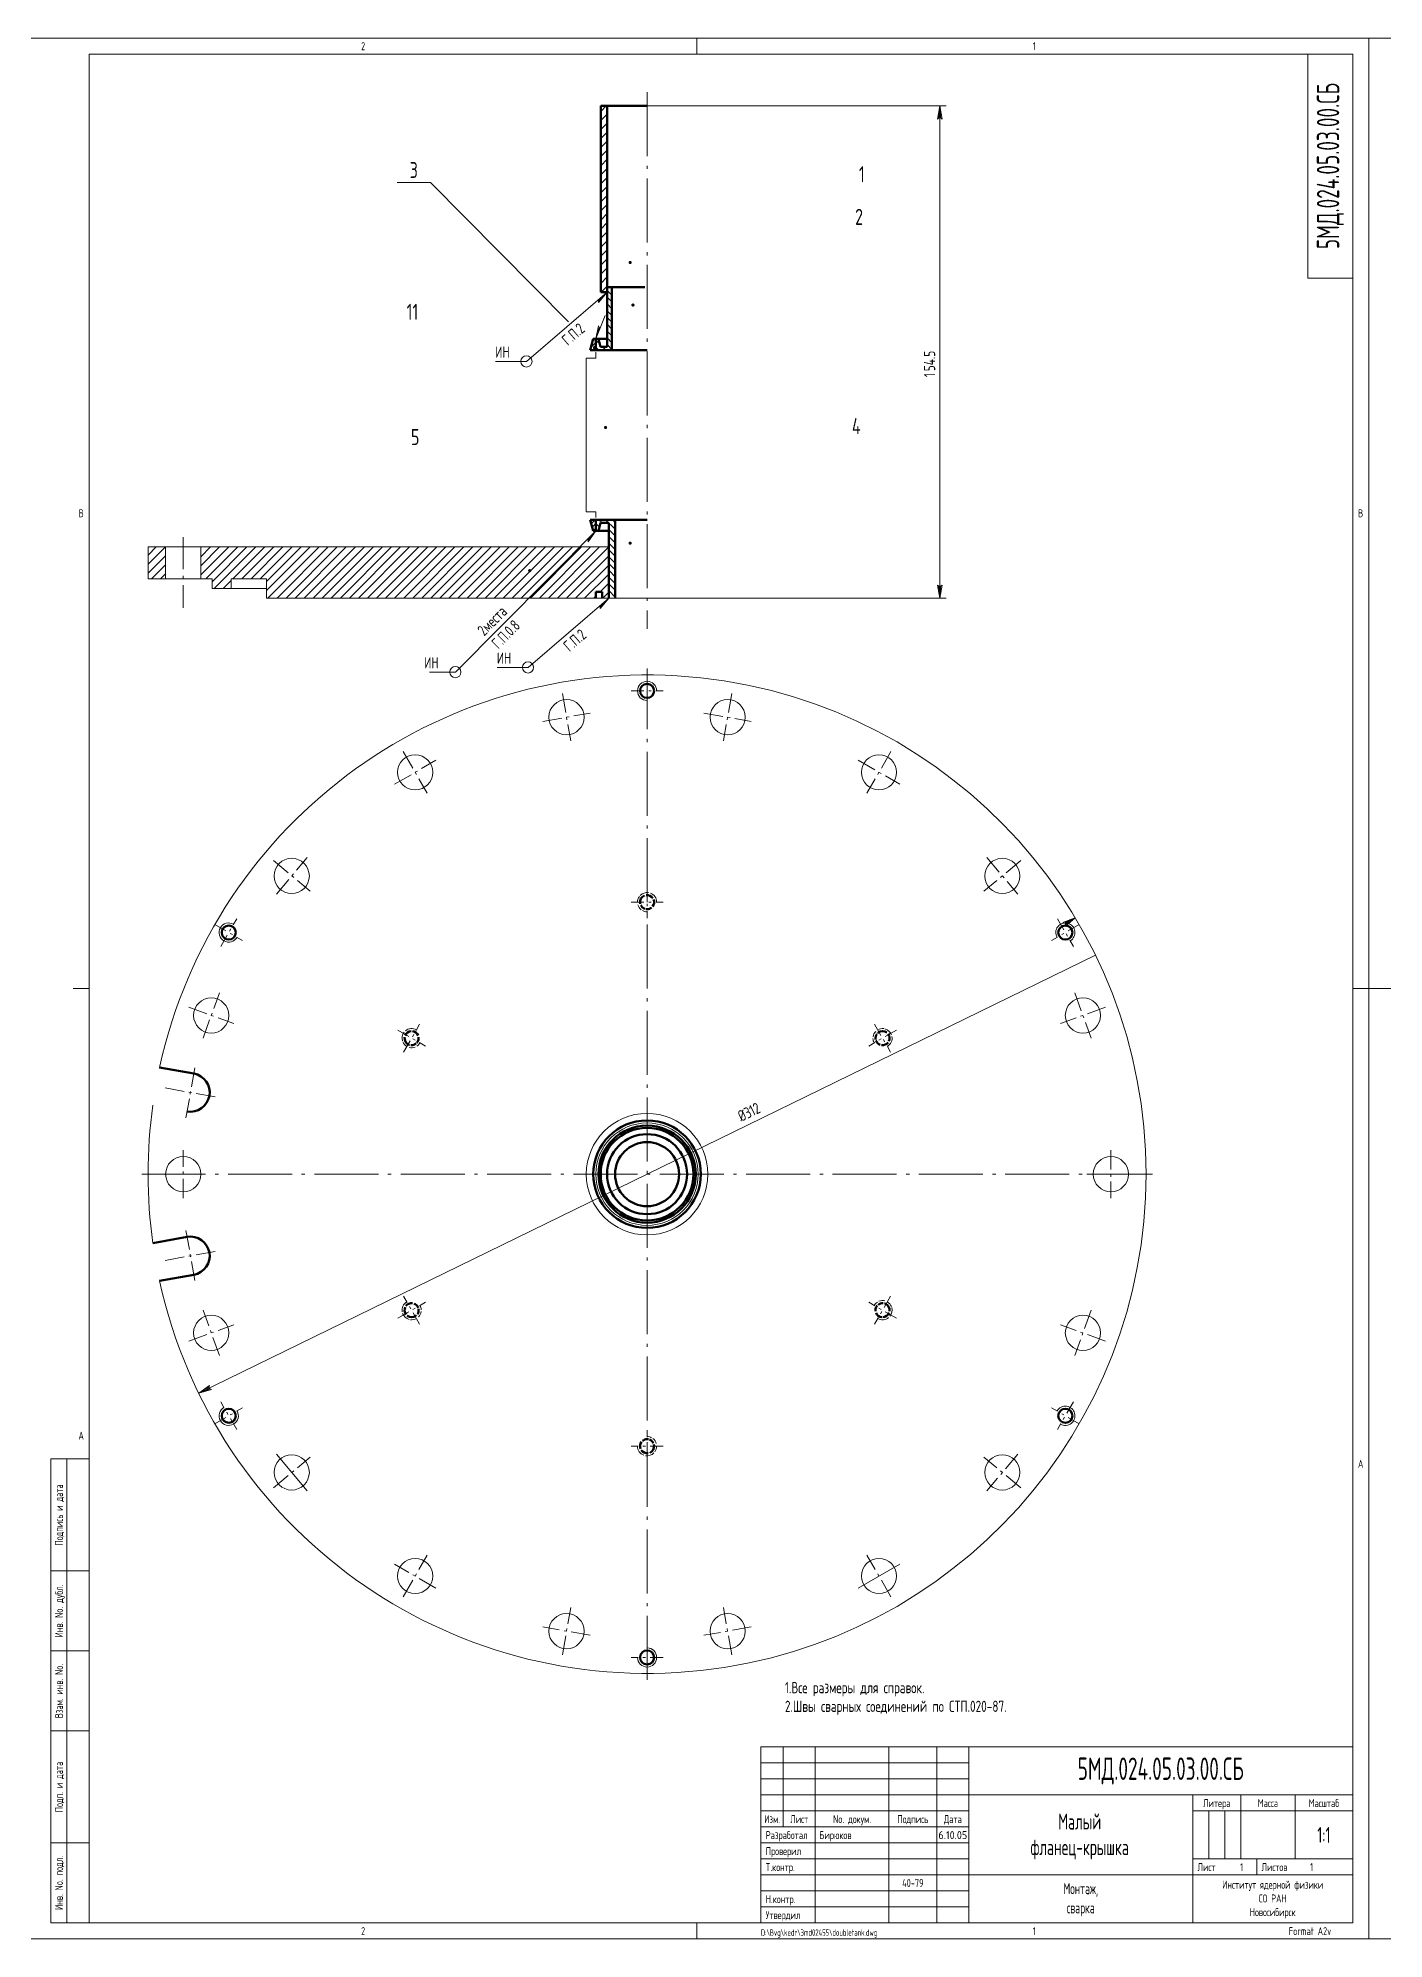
# Model space of a CAD drawing. Extents: x -414 to 4851, y -2165 to 1761.
# Drawn here: x 1538 to 1959, y 419 to 1013 of the extents above; entities that cross this region are included whole.
import ezdxf
from ezdxf.enums import TextEntityAlignment as Align

# ---------------------------------------------------------------- set-up
doc = ezdxf.new("R2010")
doc.units = 0
for name, pattern in [('S-P10', [15, 10, -2, 1, -2]), ('S-P20', [27, 20, -3, 1, -3]), ('S-P4', [7.8, 4, -1.5, 0.8, -1.5]), ('S-P6', [9.8, 6, -1.5, 0.8, -1.5])]:
    doc.linetypes.add(name, pattern=pattern)
for name, color, linetype, lineweight in [('1', 9, 'CONTINUOUS', 20), ('2', 2, 'CONTINUOUS', 50), ('DIM', 4, 'CONTINUOUS', 20), ('HATCH', 5, 'CONTINUOUS', 20), ('TR', 3, 'CONTINUOUS', 20)]:
    doc.layers.add(name, color=color, linetype=linetype, lineweight=lineweight)
doc.styles.add('SIMPLEX', font='simplex.shx', dxfattribs={"width": 0.7})
pattern_1 = [(45, (-325.5419752139903, 8.408928977733694), (-1.414213562373095, 1.414213562373095), [])]
pattern_2 = [(135, (-325.5419752139903, 8.408928977733694), (-1.060660171779821, -1.060660171779821), [])]
pattern_3 = [(45, (-325.5419752139903, 8.408928977733694), (-0.7071067811865475, 0.7071067811865476), [])]

# ---------------------------------------------------------------- blocks, each defined once
blk = doc.blocks.new('LEADR')
at = {"layer": 'DIM'}
for p, q in [((-1.170416226631389, 0.2000000000000028), (0, 0)), ((-0.9997944300187243, -0.0002412563466975826), (-1.170416226631389, 0.2000000000000028)), ((0, 0), (-1.170416226631389, -0.1999999999999886)), ((-0.4381870021173455, 0.07487712356459042), (-1.063684681848329, 0.07474016190496968)), ((0, 0), (-1, 0)), ((-1.170416226631389, -0.1999999999999886), (-0.9997944300187243, -0.0002412563466975826)), ((-0.4396274744967172, -0.07512327059271229), (-1.063870801763059, -0.07525989858129378))]:
    blk.add_line(p, q, dxfattribs=at)
blk = doc.blocks.new('SVLEADR')
at = {"layer": 'DIM'}
for p, q in [((-1.170621796612664, -0.199758743653291), (-1, 0)), ((0, 0), (-1.170621796612664, -0.199758743653291)), ((-0.3755462257252447, -0.07510924514504325), (-1.064076371744335, -0.0750186422345962))]:
    blk.add_line(p, q, dxfattribs=at)
blk = doc.blocks.new('SHTAMP1')
at = {"layer": 'DIM', "color": 2}
for p, q in [((-185, 55), (0, 55)), ((-185, 55), (-185, 0)), ((-178, 55), (-178, 29.99999999999999)), ((-168, 55), (-168, 0)), ((-145, 55), (-145, 0)), ((-130, 55), (-130, 0)), ((-120, 55), (-120, 0)), ((-120, 40), (0, 40)), ((-49.99999999999997, 40), (-50, 0)), ((-34.99999999999997, 40), (-34.99999999999997, 20)), ((-17.99999999999997, 40), (-17.99999999999997, 20.00000000000001)), ((-185, 35), (-120, 35)), ((-185, 30), (-120, 30)), ((-49.99999999999997, 35), (0, 35)), ((-50, 20), (0, 20)), ((-29.99999999999994, 20.00000000000001), (-29.99999999999997, 15)), ((-120, 15), (0, 15))]:
    blk.add_line(p, q, dxfattribs=at)
at = {"layer": 'DIM'}
for p, q in [((-185, 50), (-120, 50)), ((-185, 45), (-120, 45)), ((-185, 40), (-120, 40)), ((-44.99999999999997, 35), (-44.99999999999997, 20)), ((-39.99999999999997, 35), (-39.99999999999997, 20)), ((-185, 25), (-120, 25)), ((-185, 20), (-120, 20)), ((-185, 15), (-120, 15)), ((-185, 10), (-120, 10)), ((-185, 5), (-120, 5))]:
    blk.add_line(p, q, dxfattribs=at)
at = {"layer": 'DIM', "style": 'SIMPLEX', "width": 0.6}
blk.add_text('1', height=2.5, dxfattribs=at).set_placement((-35.17607202795625, 16.2))
at = {"layer": 'DIM', "style": 'SIMPLEX', "width": 0.6, "flags": 8}
blk.add_attdef('ОБОЗНАЧЕНИЕ2', text='', height=7, dxfattribs=at).set_placement((-117, 60), align=Align.MIDDLE)
at = {"layer": 'DIM', "style": 'SIMPLEX', "width": 0.6}
for tag, height, p in [('ОБОЗНАЧЕНИЕ', 7, (-60, 47.5)), ('МАСШТАБ', 5, (-9, 27.5))]:
    blk.add_attdef(tag, text='', height=height, dxfattribs=at).set_placement(p, align=Align.MIDDLE)
at = {"layer": 'DIM', "style": 'SIMPLEX', "width": 0.9108433734939759}
blk.add_attdef('ДАТА', text='', height=2.5, dxfattribs=at).set_placement((-129.5, 26.2), (-120.5, 26.2), align=Align.FIT)
at = {"layer": 'DIM', "style": 'SIMPLEX', "width": 0.6}
for tag, p in [('ЛИСТОВ', (-13.325, 16.2)), ('FORMAT', (-20, -3.8))]:
    blk.add_attdef(tag, p, '', height=2.5, dxfattribs=at)
blk.add_attdef('ТЕЛЕФОН', text='', height=2.5, dxfattribs=at).set_placement((-137.5, 12.5), align=Align.MIDDLE_CENTER)
at = {"layer": 'TR', "style": 'SIMPLEX', "width": 0.7}
for s, p in [('Литера', (-42.49999999999997, 36.2)), ('Масса', (-26.49999999999997, 36.2)), ('Масштаб', (-9, 36.2)), ('Изм.', (-181.5, 31.2)), ('Лист', (-173, 31.2)), ('No. докум.', (-156.5, 31.2)), ('Подпись', (-137.5, 31.2)), ('Дата', (-125, 31.2)), ('Институт ядерной физики', (-25, 10.70243239950646)), ('СО РАН', (-25, 6.416718113792172)), ('Новосибирск', (-25, 2.131003828077887))]:
    blk.add_text(s, height=2.5, dxfattribs=at).set_placement(p, align=Align.CENTER)
at = {"layer": 'TR', "style": 'SIMPLEX'}
for s, width, p in [('Разработал', 0.6, (-183.5, 26.2)), ('T.контр.', 0.7, (-183.5, 16.2)), ('Проверил', 0.7, (-183.5, 21.2)), ('Лист', 0.7, (-48.5, 16.2)), ('Листов', 0.7, (-28.49999999999997, 16.2)), ('Н.контр.', 0.7, (-183.5, 6.200000000000001)), ('Утвердил', 0.7, (-183.5, 1.200000000000001))]:
    blk.add_text(s, height=2.5, dxfattribs=dict(at, width=width)).set_placement(p)
at = {"layer": 'TR', "style": 'SIMPLEX', "width": 0.6}
for tag, height, p in [('НАИМЕНОВАНИЕ', 5, (-85.34568711718521, 29.20002082529924)), ('НАИМЕНОВАНИЕ2', 5, (-85.34568711718521, 21.20002082529924)), ('МАТЕРИАЛ', 3.5, (-85, 9)), ('СОРТАМЕНТ', 3.5, (-85, 3))]:
    blk.add_attdef(tag, text='', height=height, dxfattribs=at).set_placement(p, align=Align.CENTER)
for tag, p, height in [('РАЗРАБОТАЛ', (-166.7, 26.2), 2.5), ('ПРОВЕРИЛ', (-166.7, 21.2), 2.5), ('НОРМОКОНТРОЛЬ', (-166.7, 6.199999999999998), 2.5), ('УТВЕРДИЛ', (-166.7, 1.199999999999999), 2.5), ('ФАЙЛ', (-185, -4), 2)]:
    blk.add_attdef(tag, p, '', height=height, dxfattribs=at)

msp = doc.modelspace()

# ---------------------------------------------------------------- hatches: boundary and pattern name
at = {"layer": 'HATCH'}
h = msp.add_hatch(dxfattribs=at)
h.set_pattern_fill('U', color=256, scale=2, angle=45, style=0, pattern_type=0)
h.set_pattern_definition(pattern_1)
h.paths.add_polyline_path([(1714.197766642065, 933.8488369945867), (1716.197766642066, 933.8488369945868), (1716.197766642066, 992.034538626965), (1714.197766642066, 992.034538626965)])
h = msp.add_hatch(dxfattribs=at)
h.set_pattern_fill('U', color=256, scale=1.5, angle=135, style=0, pattern_type=0)
h.set_pattern_definition(pattern_2)
h.paths.add_polyline_path([(1716.197766642065, 916.7278735674722), (1714.167639623143, 916.7278735674723), (1713.497766642065, 919.2278735674723), (1712.697766642065, 919.2278735674724), (1712.697766642066, 915.7278735674723), (1717.697766642065, 915.7278735674723), (1717.697766642065, 935.3488369945867), (1716.197766642065, 935.3488369945867)])
h = msp.add_hatch(dxfattribs=at)
h.set_pattern_fill('U', color=256, angle=45, style=0, pattern_type=0)
h.set_pattern_definition(pattern_3)
h.paths.add_polyline_path([(1712.697766642065, 919.2278735674723), (1711.897766642065, 919.2278735674723), (1710.959944468557, 915.7278735674723), (1712.697766642065, 915.7278735674723)])
h = msp.add_hatch(dxfattribs=at)
h.set_pattern_fill('U', color=256, angle=45, style=0, pattern_type=0)
h.set_pattern_definition(pattern_3)
h.paths.add_polyline_path([(1712.697766642066, 862.7278735674722), (1710.959944468557, 862.7278735674724), (1711.897766642065, 859.2278735674724), (1712.697766642065, 859.2278735674723)])
h = msp.add_hatch(dxfattribs=at)
h.set_pattern_fill('U', color=256, scale=1.5, angle=135, style=0, pattern_type=0)
h.set_pattern_definition(pattern_2)
h.paths.add_polyline_path([(1718.697766642065, 861.7278735674723), (1718.697766642065, 862.7278735674723), (1712.697766642066, 862.7278735674723), (1712.697766642065, 859.2278735674723), (1713.497766642065, 859.2278735674723), (1714.167639623143, 861.7278735674723), (1716.697766642065, 861.7278735674723), (1716.697766642065, 838.2278735674721), (1718.697766642065, 838.2278735674722)])
h = msp.add_hatch(dxfattribs=at)
h.set_pattern_fill('U', color=256, scale=2, angle=45, style=0, pattern_type=0)
h.set_pattern_definition(pattern_1)
h.paths.add_polyline_path([(1572.697766642065, 844.2278735674721), (1578.197766642065, 844.2278735674722), (1578.197766642065, 854.2278735674722), (1572.697766642065, 854.2278735674722)])
h = msp.add_hatch(dxfattribs=at)
h.set_pattern_fill('U', color=256, scale=2, angle=45, style=0, pattern_type=0)
h.set_pattern_definition(pattern_1)
h.paths.add_polyline_path([(1712.697766642065, 838.2278735674722), (1712.697766642065, 840.2278735674722), (1714.697766642065, 840.2278735674722), (1714.697766642065, 838.2278735674722), (1716.697766642065, 838.2278735674722), (1716.697766642065, 854.2278735674723), (1589.197766642065, 854.2278735674722), (1589.197766642065, 844.2278735674721), (1592.697766642065, 844.2278735674722), (1592.697766642065, 841.2278735674722), (1598.697766642065, 841.2278735674722), (1598.697766642065, 844.2278735674722), (1609.697766642065, 844.2278735674722), (1609.697766642065, 838.2278735674722)])

# ---------------------------------------------------------------- linework, layer by layer
at = {"layer": '1', "linetype": 'S-P20'}
for p, q in [((1728.697766642066, 996.3312713247502), (1728.697766642066, 828.6524357498859)), ((1728.697766642066, 500.2278735674722), (1728.697766642066, 816.2278735674722)), ((1570.697766642066, 658.2278735674722), (1886.697766642066, 658.2278735674722))]:
    msp.add_line(p, q, dxfattribs=at)
at = {"layer": '1'}
for p, q in [((1712.697766642065, 915.1141962620601), (1712.697766642065, 913.2278735674722)), ((1709.697766642065, 865.2278735674723), (1709.697766642065, 913.2278735674723)), ((1712.697766642065, 913.2278735674722), (1709.697766642065, 913.2278735674723)), ((1712.697766642066, 865.2278735674723), (1709.697766642065, 865.2278735674723)), ((1712.697766642066, 863.4183813333319), (1712.697766642066, 865.2278735674724)), ((1716.697766642065, 854.2278735674723), (1572.697766642065, 854.2278735674722)), ((1572.697766642065, 854.2278735674722), (1572.697766642065, 844.2278735674722)), ((1578.197766642065, 854.2278735674722), (1578.197766642065, 844.2278735674722)), ((1589.197766642065, 844.2278735674722), (1589.197766642065, 854.2278735674722)), ((1592.697766642065, 844.2278735674722), (1572.697766642065, 844.2278735674722)), ((1592.697766642065, 844.2278735674722), (1592.697766642065, 841.2278735674722)), ((1598.697766642065, 844.2278735674722), (1598.697766642065, 841.2278735674722)), ((1609.697766642065, 844.2278735674722), (1598.697766642065, 844.2278735674722)), ((1609.697766642065, 844.2278735674722), (1609.697766642065, 838.2278735674722)), ((1592.697766642065, 843.2278735674722), (1592.697766642065, 841.2278735674722)), ((1609.697766642065, 841.2278735674722), (1592.697766642065, 841.2278735674722)), ((1609.697766642065, 841.2278735674722), (1592.697766642065, 841.2278735674722)), ((1728.697766642066, 838.2278735674722), (1609.697766642065, 838.2278735674722)), ((1622.442229462463, 559.2783368395317), (1612.800415317165, 570.7690034863163)), ((1807.692957170449, 536.4041900187285), (1794.702576113682, 528.9041900187285))]:
    msp.add_line(p, q, dxfattribs=at)
at = {"layer": '1', "linetype": 'S-P10'}
msp.add_line((1583.697766642065, 857.2278735674722), (1583.697766642065, 835.2278735674722), dxfattribs=at)
at = {"layer": '1', "linetype": 'S-P6'}
for p, q in [((1702.216419547859, 808.4110559018343), (1704.821142212863, 793.6389396066513)), ((1755.179113736273, 808.4110559018341), (1752.574391071268, 793.6389396066511)), ((1696.132722732769, 799.7226364217406), (1710.904839027952, 802.3273590867445)), ((1746.490694256179, 802.3273590867443), (1761.262810551362, 799.7226364217404)), ((1652.447766642066, 790.2967476445995), (1659.947766642066, 777.3063665878328)), ((1804.947766642066, 790.2967476445992), (1797.447766642066, 777.3063665878326)), ((1649.702576113682, 780.0515571162159), (1662.692957170449, 787.5515571162159)), ((1794.702576113683, 787.5515571162157), (1807.692957170449, 780.0515571162157)), ((1611.875989066421, 756.2529840446698), (1623.366655713206, 746.6111698993717)), ((1612.800415317165, 745.6867436486283), (1622.442229462463, 757.177410295413)), ((1845.51954421771, 756.2529840446696), (1834.028877570925, 746.6111698993716)), ((1834.953303821668, 757.1774102954128), (1844.595117966967, 745.6867436486282)), ((1589.877185553167, 700.7730996938002), (1595.007487703052, 714.8684890055888)), ((1862.38804558108, 714.8684890055886), (1867.518347730965, 700.7730996937998)), ((1585.394641972214, 710.385945424637), (1599.490031284003, 705.2556432747521)), ((1872.000891311917, 710.3859454246369), (1857.905502000128, 705.2556432747517)), ((1584.554084526252, 675.8749458153251), (1587.369115840081, 691.6253616416504)), ((1578.086392270004, 685.1576693854026), (1593.836808096329, 682.342638071573)), ((1583.697766642066, 650.7278735674722), (1583.697766642066, 665.7278735674722)), ((1873.697766642066, 665.7278735674722), (1873.697766642066, 650.7278735674722)), ((1881.197766642066, 658.2278735674722), (1866.197766642066, 658.2278735674722)), ((1584.554084526252, 640.5808013196194), (1587.369115840081, 624.8303854932941)), ((1578.086392270004, 631.2980777495418), (1593.836808096329, 634.1131090633716)), ((1595.007487703051, 601.5872581293559), (1589.877185553166, 615.6826474411446)), ((1867.518347730964, 615.6826474411445), (1862.38804558108, 601.5872581293559)), ((1585.394641972214, 606.0698017103077), (1599.490031284003, 611.2001038601927)), ((1872.000891311917, 606.0698017103076), (1857.905502000128, 611.2001038601926)), ((1844.595117966966, 570.7690034863164), (1834.953303821668, 559.2783368395317)), ((1611.875989066421, 560.2027630902749), (1623.366655713206, 569.8445772355728)), ((1845.51954421771, 560.2027630902749), (1834.028877570925, 569.844577235573)), ((1662.692957170449, 528.9041900187287), (1649.702576113682, 536.4041900187287)), ((1652.447766642065, 526.1589994903452), (1659.947766642065, 539.1493805471118)), ((1804.947766642066, 526.158999490345), (1797.447766642066, 539.1493805471116)), ((1702.216419547859, 508.0446912331101), (1704.821142212863, 522.8168075282933)), ((1755.179113736273, 508.0446912331101), (1752.574391071269, 522.8168075282933)), ((1710.904839027952, 514.1283880482001), (1696.132722732769, 516.733110713204)), ((1761.262810551362, 516.733110713204), (1746.490694256179, 514.1283880482001))]:
    msp.add_line(p, q, dxfattribs=at)
at = {"layer": '1', "linetype": 'S-P4'}
for p, q in [((1723.697766642066, 809.2278735674722), (1733.697766642066, 809.2278735674722)), ((1723.697766642066, 743.2278735674722), (1733.697766642066, 743.2278735674722)), ((1728.697766642066, 748.2278735674722), (1728.697766642066, 738.2278735674722)), ((1595.427930670615, 729.39774654855), (1600.427930670615, 738.0580005863944)), ((1856.967602613516, 738.0580005863942), (1861.967602613516, 729.39774654855)), ((1593.597803651693, 736.2278735674722), (1602.258057689537, 731.2278735674722)), ((1863.797729632438, 736.227873567472), (1855.137475594594, 731.2278735674722)), ((1650.755480301466, 703.2278735674722), (1659.415734339311, 698.2278735674722)), ((1652.585607320388, 696.39774654855), (1657.585607320388, 705.0580005863944)), ((1806.640052982665, 703.2278735674722), (1797.97979894482, 698.2278735674722)), ((1799.809925963743, 705.0580005863944), (1804.809925963743, 696.39774654855)), ((1650.755480301466, 613.2278735674724), (1659.415734339311, 618.2278735674724)), ((1657.585607320388, 611.3977465485502), (1652.585607320388, 620.0580005863947)), ((1806.640052982665, 613.2278735674724), (1797.97979894482, 618.2278735674724)), ((1804.809925963743, 620.0580005863947), (1799.809925963743, 611.3977465485502)), ((1593.597803651693, 580.2278735674722), (1602.258057689538, 585.2278735674722)), ((1600.427930670615, 578.39774654855), (1595.427930670615, 587.0580005863944)), ((1863.797729632438, 580.227873567472), (1855.137475594594, 585.227873567472)), ((1861.967602613516, 587.0580005863942), (1856.967602613516, 578.3977465485498)), ((1728.697766642066, 568.2278735674724), (1728.697766642066, 578.2278735674724)), ((1733.697766642066, 573.2278735674724), (1723.697766642066, 573.2278735674724)), ((1733.697766642066, 507.2278735674722), (1723.697766642066, 507.2278735674722))]:
    msp.add_line(p, q, dxfattribs=at)
at = {"layer": '1'}
for centre, radius in [((1703.518780880361, 801.0249977542426), 5.5), ((1753.876752403771, 801.0249977542423), 5.5), ((1656.197766642066, 783.8015571162161), 5.5), ((1801.197766642066, 783.8015571162157), 5.5), ((1617.621322389814, 751.4320769720207), 5.5), ((1839.774210894317, 751.4320769720204), 5.5), ((1592.442336628109, 707.8207943496946), 5.5), ((1864.953196656023, 707.8207943496946), 5.5), ((1728.697766642066, 658.2278735674722), 19), ((1728.697766642066, 658.2278735674722), 16), ((1583.697766642065, 658.2278735674722), 5.5), ((1873.697766642066, 658.2278735674722), 5.5), ((1592.442336628108, 608.6349527852502), 5.5), ((1864.953196656022, 608.6349527852502), 5.5), ((1617.621322389813, 565.0236701629241), 5.5), ((1839.774210894317, 565.0236701629238), 5.5), ((1656.197766642066, 532.6541900187285), 5.5), ((1801.197766642066, 532.6541900187285), 5.5), ((1703.518780880361, 515.430749380702), 5.5), ((1753.876752403771, 515.430749380702), 5.5)]:
    msp.add_circle(centre, radius, dxfattribs=at)
for centre, radius, start, end in [((1728.697766642065, 658.2278735674722), 156, 192.3419999555776, 167.6580000444225), ((1728.697766642066, 809.2278735674722), 3, 0, 270), ((1728.697766642066, 743.2278735674722), 3, 142.8043689947154, 180.9278801793598), ((1728.697766642066, 743.2278735674722), 3, 80.97402290442209, 135.2108848071009), ((1728.697766642066, 743.2278735674722), 3, 0, 69.70014010616559), ((1597.927930670615, 733.7278735674721), 3, 59.99999999999999, 329.9999999999999), ((1728.697766642066, 743.2278735674722), 3, 195.648671453122, 231.9217792960792), ((1728.697766642066, 743.2278735674722), 3, 242.4718516613989, 270), ((1859.467602613516, 733.7278735674722), 3, 299.9999999999999, 210), ((1655.085607320388, 700.7278735674723), 3, 140.9740229044221, 195.2108848071009), ((1655.085607320388, 700.7278735674723), 3, 59.99999999999999, 129.7001401061656), ((1802.309925963743, 700.7278735674722), 3, 135.648671453122, 171.9217792960792), ((1802.309925963743, 700.7278735674722), 3, 82.8043689947153, 120.9278801793597), ((1802.309925963743, 700.7278735674722), 3, 20.97402290442204, 75.21088480710084), ((1802.309925963743, 700.7278735674722), 3, 299.9999999999999, 9.700140106165543), ((1655.085607320388, 700.7278735674723), 3, 202.8043689947153, 240.9278801793598), ((1655.085607320388, 700.7278735674723), 3, 255.648671453122, 291.9217792960792), ((1655.085607320388, 700.7278735674723), 3, 302.4718516613989, 329.9999999999999), ((1802.309925963743, 700.7278735674722), 3, 182.4718516613989, 210), ((1728.697766642065, 658.2278735674722), 156, 172.0664550523665, 187.9335449476335), ((1655.085607320388, 615.7278735674727), 3, 120, 189.7001401061655), ((1802.309925963743, 615.7278735674727), 3, 122.4718516613989, 150), ((1802.309925963743, 615.7278735674727), 3, 75.648671453122, 111.9217792960792), ((1802.309925963743, 615.7278735674727), 3, 22.80436899471535, 60.92788017935974), ((1655.085607320388, 615.7278735674727), 3, 200.9740229044221, 255.2108848071009), ((1655.085607320388, 615.7278735674727), 3, 262.8043689947153, 300.9278801793597), ((1655.085607320388, 615.7278735674727), 3, 315.648671453122, 351.9217792960792), ((1655.085607320388, 615.7278735674727), 3, 2.471851661398906, 29.99999999999996), ((1802.309925963743, 615.7278735674727), 3, 240, 309.7001401061656), ((1802.309925963743, 615.7278735674727), 3, 320.9740229044221, 15.21088480710087), ((1597.927930670615, 582.7278735674723), 3, 120, 29.99999999999996), ((1859.467602613516, 582.7278735674719), 3, 240, 150), ((1728.697766642066, 573.2278735674724), 3, 62.47185166139894, 90), ((1728.697766642066, 573.2278735674724), 3, 180, 249.7001401061656), ((1728.697766642066, 573.2278735674724), 3, 260.9740229044221, 315.2108848071009), ((1728.697766642066, 573.2278735674724), 3, 15.64867145312203, 51.92177929607922), ((1728.697766642066, 573.2278735674724), 3, 322.8043689947154, 0.9278801793597297), ((1728.697766642066, 507.2278735674722), 3, 180, 90)]:
    msp.add_arc(centre, radius, start, end, dxfattribs=at)
at = {"layer": '2'}
for p, q in [((1714.197766642065, 933.8488369945867), (1714.197766642065, 992.034538626965)), ((1728.697766642066, 992.034538626965), (1714.197766642065, 992.034538626965)), ((1716.197766642065, 916.7278735674723), (1716.197766642065, 992.034538626965)), ((1716.197766642066, 933.8488369945867), (1714.197766642065, 933.8488369945867)), ((1727.974767611854, 935.3488369945867), (1716.197766642066, 935.3488369945867)), ((1717.697766642065, 915.7278735674723), (1717.697766642065, 935.3488369945868)), ((1711.897766642065, 919.2278735674724), (1710.959944468557, 915.7278735674723)), ((1711.897766642065, 919.2278735674724), (1710.959944468557, 915.7278735674723)), ((1728.697766642066, 915.7278735674724), (1710.959944468557, 915.7278735674723)), ((1728.697766642066, 915.7278735674724), (1710.959944468557, 915.7278735674723)), ((1716.197766642065, 919.2278735674722), (1711.897766642065, 919.2278735674723)), ((1716.197766642065, 919.2278735674722), (1711.897766642065, 919.2278735674723)), ((1712.697766642065, 919.2278735674723), (1712.697766642065, 915.7278735674723)), ((1712.697766642065, 919.2278735674723), (1712.697766642065, 915.7278735674724)), ((1713.497766642065, 919.2278735674723), (1714.167639623143, 916.7278735674723)), ((1713.497766642065, 919.2278735674723), (1714.167639623143, 916.7278735674723)), ((1716.197766642065, 916.7278735674722), (1714.167639623143, 916.7278735674723)), ((1716.197766642065, 916.7278735674722), (1714.167639623143, 916.7278735674723)), ((1728.697766642066, 862.7278735674722), (1710.959944468557, 862.7278735674723)), ((1711.897766642065, 859.2278735674722), (1710.959944468557, 862.7278735674723)), ((1712.697766642065, 859.2278735674723), (1712.697766642066, 862.7278735674723)), ((1713.497766642065, 859.2278735674723), (1714.167639623143, 861.7278735674723)), ((1716.697766642065, 861.7278735674723), (1714.167639623143, 861.7278735674723)), ((1716.697766642065, 861.7278735674723), (1716.697766642065, 838.2278735674723)), ((1718.697766642065, 862.7278735674723), (1718.697766642065, 838.2278735674723)), ((1718.697766642065, 861.7278735674723), (1718.697766642065, 838.2278735674723)), ((1716.697766642065, 859.2278735674723), (1711.897766642065, 859.2278735674723)), ((1712.697766642065, 838.2278735674722), (1712.697766642065, 840.2278735674722)), ((1714.697766642065, 840.2278735674722), (1712.697766642065, 840.2278735674722)), ((1714.697766642065, 838.2278735674722), (1714.697766642065, 840.2278735674722)), ((1576.303058823914, 691.5723338123215), (1587.017694534656, 689.6564778578215)), ((1574.190870120934, 636.6960615812905), (1584.905505831676, 638.6119175357904)), ((1576.303058823914, 624.8834133226229), (1587.017694534656, 626.7992692771229))]:
    msp.add_line(p, q, dxfattribs=at)
for centre, radius in [((1728.697766642066, 809.2278735674722), 2.2), ((1597.927930670615, 733.7278735674721), 2.2), ((1859.467602613516, 733.7278735674722), 2.2), ((1728.697766642066, 658.2278735674722), 16.8), ((1728.697766642066, 658.2278735674722), 15.2), ((1728.697766642066, 658.2278735674722), 14.5), ((1728.697766642066, 658.2278735674722), 12.5), ((1728.697766642066, 658.2278735674722), 10), ((1597.927930670615, 582.7278735674723), 2.2), ((1859.467602613516, 582.7278735674719), 2.2), ((1728.697766642066, 507.2278735674722), 2.2)]:
    msp.add_circle(centre, radius, dxfattribs=at)
for centre, radius, start, end in [((1728.697766642066, 743.2278735674722), 2.2, 111.9841418551273, 188.3340393682328), ((1728.697766642066, 743.2278735674722), 2.2, 189.3141914092101, 193.6624055855062), ((1728.697766642066, 743.2278735674722), 2.2, 33.39316108162768, 97.94816671875097), ((1728.697766642066, 743.2278735674722), 2.2, 322.0999342693852, 22.99182616097717), ((1728.697766642066, 743.2278735674722), 2.2, 204.7235940688783, 250.0861392880353), ((1728.697766642066, 743.2278735674722), 2.2, 259.4558695736056, 298.8765169214416), ((1728.697766642066, 743.2278735674722), 2.2, 299.3285711300734, 309.191770928076), ((1655.085607320388, 700.7278735674723), 2.2, 171.9841418551273, 248.3340393682328), ((1655.085607320388, 700.7278735674723), 2.2, 93.39316108162765, 157.948166718751), ((1655.085607320388, 700.7278735674723), 2.2, 22.09993426938514, 82.99182616097718), ((1655.085607320388, 700.7278735674723), 2.2, 359.3285711300734, 9.191770928075947), ((1802.309925963743, 700.7278735674722), 2.2, 144.7235940688783, 190.0861392880353), ((1802.309925963743, 700.7278735674722), 2.2, 129.3141914092101, 133.6624055855062), ((1802.309925963743, 700.7278735674722), 2.2, 51.98414185512729, 128.3340393682328), ((1802.309925963743, 700.7278735674722), 2.2, 333.3931610816276, 37.94816671875092), ((1655.085607320388, 700.7278735674723), 2.2, 249.3141914092101, 253.6624055855062), ((1655.085607320388, 700.7278735674723), 2.2, 264.7235940688783, 310.0861392880353), ((1655.085607320388, 700.7278735674723), 2.2, 319.4558695736056, 358.8765169214416), ((1802.309925963743, 700.7278735674722), 2.2, 199.4558695736056, 238.8765169214416), ((1802.309925963743, 700.7278735674722), 2.2, 239.3285711300734, 249.1917709280759), ((1802.309925963743, 700.7278735674722), 2.2, 262.0999342693851, 322.9918261609772), ((1585.961600183166, 683.7501537284877), 6, 259.8622275483954, 79.86222754839538), ((1585.961600183166, 632.7055934064567), 6, 280.1377724516046, 100.1377724516046), ((1655.085607320388, 615.7278735674727), 2.2, 82.09993426938512, 142.9918261609771), ((1655.085607320388, 615.7278735674727), 2.2, 59.32857113007339, 69.19177092807593), ((1802.309925963743, 615.7278735674727), 2.2, 84.72359406887828, 130.0861392880353), ((1802.309925963743, 615.7278735674727), 2.2, 69.31419140921011, 73.66240558550619), ((1802.309925963743, 615.7278735674727), 2.2, 351.9841418551273, 68.33403936823281), ((1655.085607320388, 615.7278735674727), 2.2, 153.3931610816276, 217.9481667187509), ((1655.085607320388, 615.7278735674727), 2.2, 231.9841418551273, 308.3340393682328), ((1655.085607320388, 615.7278735674727), 2.2, 19.45586957360559, 58.87651692144162), ((1655.085607320388, 615.7278735674727), 2.2, 309.3141914092101, 313.6624055855062), ((1655.085607320388, 615.7278735674727), 2.2, 324.7235940688782, 10.08613928803526), ((1802.309925963743, 615.7278735674727), 2.2, 179.3285711300734, 189.1917709280759), ((1802.309925963743, 615.7278735674727), 2.2, 139.4558695736056, 178.8765169214416), ((1802.309925963743, 615.7278735674727), 2.2, 202.0999342693852, 262.9918261609771), ((1802.309925963743, 615.7278735674727), 2.2, 273.3931610816277, 337.9481667187509), ((1728.697766642066, 573.2278735674724), 2.2, 142.0999342693852, 202.9918261609772), ((1728.697766642066, 573.2278735674724), 2.2, 213.3931610816277, 277.9481667187509), ((1728.697766642066, 573.2278735674724), 2.2, 119.3285711300734, 129.191770928076), ((1728.697766642066, 573.2278735674724), 2.2, 79.45586957360564, 118.8765169214417), ((1728.697766642066, 573.2278735674724), 2.2, 24.72359406887829, 70.0861392880353), ((1728.697766642066, 573.2278735674724), 2.2, 291.9841418551273, 8.33403936823282), ((1728.697766642066, 573.2278735674724), 2.2, 9.314191409210153, 13.66240558550621)]:
    msp.add_arc(centre, radius, start, end, dxfattribs=at)
at = {"layer": 'DIM'}
for p, q in [((1744.289635571172, 1008.243801531379), (1744.289635571172, 1013.243801531379)), ((1728.697766642066, 992.034538626965), (1822.204466746799, 992.034538626965)), ((1820.204466746799, 841.7278735674722), (1820.204466746799, 988.534538626965)), ((1716.197766642065, 933.8488369945867), (1690.985262138466, 912.1944297476426)), ((1712.697766642065, 919.2278735674723), (1715.549196175101, 926.5511116288507)), ((1690.985262138466, 912.1944297476426), (1681.343898882551, 912.1944297476426)), ((1712.697766642065, 859.2278735674723), (1668.778250677176, 815.1167398522299)), ((1716.697766642065, 838.2278735674722), (1691.485262138465, 816.5734663205282)), ((1728.697766642066, 838.2278735674722), (1822.204466746799, 838.2278735674722)), ((1668.778250677176, 815.1167398522299), (1660.717661414607, 815.1167398522299)), ((1691.485262138465, 816.5734663205282), (1681.843898882551, 816.5734663205282)), ((1868.874595152912, 726.6855740009577), (1588.520938131219, 589.7701731339869)), ((1554.289635571172, 716.2438015313794), (1549.289635571172, 716.2438015313794)), ((1949.289635571172, 716.2438015313794), (1954.289635571172, 716.2438015313794)), ((1744.289635571172, 424.2438015313794), (1744.289635571172, 419.2438015313794))]:
    msp.add_line(p, q, dxfattribs=at)
at = {"layer": 'DIM', "color": 2}
for p, q in [((1542.289635571172, 424.2438015313794), (1542.289635571172, 569.2438015313794)), ((1554.289635571172, 569.2438015313794), (1542.289635571172, 569.2438015313794)), ((1547.289635571172, 424.2438015313794), (1547.289635571172, 569.2438015313794)), ((1554.289635571172, 534.2438015313794), (1542.289635571172, 534.2438015313794)), ((1554.289635571172, 509.2438015313795), (1542.289635571172, 509.2438015313795)), ((1554.289635571172, 484.2438015313794), (1542.289635571172, 484.2438015313794)), ((1554.289635571172, 449.2438015313794), (1542.289635571172, 449.2438015313794)), ((1554.289635571172, 424.2438015313794), (1542.289635571172, 424.2438015313794))]:
    msp.add_line(p, q, dxfattribs=at)
at = {"layer": 'DIM'}
for points in [[(1534.289635571172, 419.2438015313795), (1534.289635571172, 1013.243801531379), (1954.289635571172, 1013.243801531379), (1954.289635571172, 419.2438015313795)], [(1954.289635571172, 716.2438015313794), (1954.289635571172, 1013.243801531379), (2164.289635571172, 1013.243801531379), (2164.289635571172, 716.2438015313794)], [(1954.289635571172, 419.2438015313795), (1954.289635571172, 716.2438015313794), (2164.289635571172, 716.2438015313794), (2164.289635571172, 419.2438015313795)]]:
    msp.add_lwpolyline(points, close=True, dxfattribs=at)
at = {"layer": 'DIM', "color": 2}
msp.add_lwpolyline([(1554.289635571172, 424.2438015313795), (1554.289635571172, 1008.243801531379), (1949.289635571172, 1008.243801531379), (1949.289635571172, 424.2438015313795)], close=True, dxfattribs=at)
msp.add_lwpolyline([(1935.289635571172, 1008.243801531379), (1935.289635571172, 938.2438015313794), (1949.289635571172, 938.2438015313794)], dxfattribs=at)
at = {"layer": 'DIM', "flags": 128}
msp.add_lwpolyline([(1704.178559703849, 924.6063735026526), (1661.02309399157, 968.0897100649883), (1650.52309399157, 968.0897100649883)], dxfattribs=at)
for points in [[(1723.66947918591, 943.187560636074, 0.5, 0.5, 458.3655088839218), (1723.670195132371, 943.1854998018636, 0, 0, 0), (1790.578869828969, 966.7599753836183, 0, 0, 0), (1801.078869828969, 966.7599753836183, 0, 0, 0)], [(1724.529623531063, 929.8958400232078, 0.5, 0.5, 458.3655088839218), (1724.530356400197, 929.8937851461285, 0, 0, 0), (1789.718034389875, 953.4663185662188, 0, 0, 0), (1800.218034389875, 953.4663185662188, 0, 0, 0)], [(1715.470424921064, 891.6582688996037, 0.5, 0.5, 458.3655088839218), (1715.471535446201, 891.6601467576653, 0, 0, 0), (1660.592676272022, 923.7894350875277, 0, 0, 0), (1650.092676272022, 923.7894350875277, 0, 0, 0)], [(1712.066717354342, 916.6551890481821, 0.5, 0.5, 458.365508883992), (1712.068272580927, 916.6567190440154, 0, 0, 0), (1708.777200519459, 919.9727948118872, 0, 0, 0)], [(1723.6573242983, 855.5153108425635, 0.5, 0.5, 458.3655088839218), (1723.65829086211, 855.5133549868993, 0, 0, 0), (1788.857198950781, 888.0911541953581, 0, 0, 0), (1799.357198950781, 888.0911541953581, 0, 0, 0)], [(1691.856128744746, 846.9960880399071, 0.5, 0.5, 458.3655088839218), (1691.857832137775, 846.9974511500153, 0, 0, 0), (1661.453511711117, 884.6503565612418, 0, 0, 0), (1650.953511711117, 884.6503565612418, 0, 0, 0)]]:
    msp.add_lwpolyline(points, format="xyseb", dxfattribs=at)
at = {"layer": 'DIM'}
for centre in [(1690.985262138466, 912.1944297476426), (1668.778250677176, 815.1167398522299), (1691.485262138465, 816.5734663205282)]:
    msp.add_circle(centre, 1.75, dxfattribs=at)

# ---------------------------------------------------------------- block references
ref = msp.add_blockref('SHTAMP1', (1949.289635571172, 424.2438015313794), dxfattribs=at)
ref.add_attrib('ФАЙЛ', 'D:\\Bvg\\kedr\\3md02455\\doubletank.dwg', (1764.289635571172, 420.2438015313794), dxfattribs={"layer": 'TR', "height": 2, "style": 'SIMPLEX', "width": 0.6})
ref.add_attrib('РАЗРАБОТАЛ', 'Бирюков', (1782.589635571171, 450.4438015313794), dxfattribs={"layer": 'TR', "height": 2.5, "style": 'SIMPLEX', "width": 0.6})
ref.add_attrib('ТЕЛЕФОН', '40-79', dxfattribs={"height": 2.5, "style": 'SIMPLEX', "width": 0.6}).set_placement((1811.789635571172, 436.7438015313794), align=Align.MIDDLE_CENTER)
ref.add_attrib('ДАТА', '6.10.05', dxfattribs={"height": 2.5, "style": 'SIMPLEX', "width": 0.6872727272727271}).set_placement((1819.789635571172, 450.4438015313794), (1828.789635571172, 450.4438015313794), align=Align.FIT)
ref.add_attrib('ОБОЗНАЧЕНИЕ', '5МД.024.05.03.00.СБ', dxfattribs={"height": 7, "style": 'SIMPLEX', "width": 0.6}).set_placement((1889.289635571172, 471.7438015313794), align=Align.MIDDLE)
ref.add_attrib('МАСШТАБ', '1:1', dxfattribs={"height": 5, "style": 'SIMPLEX', "width": 0.6}).set_placement((1940.289635571172, 451.7438015313794), align=Align.MIDDLE)
ref.add_attrib('НАИМЕНОВАНИЕ', 'Малый', dxfattribs={"layer": 'TR', "height": 5, "style": 'SIMPLEX', "width": 0.6}).set_placement((1863.943948453986, 453.4438015313794), align=Align.CENTER)
ref.add_attrib('НАИМЕНОВАНИЕ2', 'фланец-крышка', dxfattribs={"layer": 'TR', "height": 5, "style": 'SIMPLEX', "width": 0.6}).set_placement((1863.943948453986, 445.4438223566788), align=Align.CENTER)
ref.add_attrib('МАТЕРИАЛ', 'Монтаж,', dxfattribs={"layer": 'TR', "height": 3.5, "style": 'SIMPLEX', "width": 0.6}).set_placement((1864.289635571172, 433.2438015313794), align=Align.CENTER)
ref.add_attrib('СОРТАМЕНТ', 'сварка', dxfattribs={"layer": 'TR', "height": 3.5, "style": 'SIMPLEX', "width": 0.6}).set_placement((1864.289635571172, 427.2438015313794), align=Align.CENTER)
ref.add_attrib('ЛИСТОВ', '1', (1935.964635571171, 440.4438015313794), dxfattribs={"height": 2.5, "style": 'SIMPLEX', "width": 0.6})
ref.add_attrib('FORMAT', 'Format A2v', (1929.289635571172, 420.4438015313794), dxfattribs={"height": 2.5, "style": 'SIMPLEX', "width": 0.6})
ref.add_attrib('ОБОЗНАЧЕНИЕ2', '5МД.024.05.03.00.СБ', dxfattribs={"height": 7, "rotation": 90, "style": 'SIMPLEX', "width": 0.6, "flags": 8}).set_placement((1942.289635571172, 973.2438015313794), align=Align.MIDDLE)
at = {"layer": 'DIM', "xscale": 3.5, "yscale": 3.5, "zscale": 3.5}
for name, p, rotation in [('LEADR', (1820.204466746799, 992.034538626965), 90), ('SVLEADR', (1716.197766642065, 933.8488369945867), 40.65848003241388), ('SVLEADR', (1712.697766642065, 919.2278735674723), 248.7256876128665), ('SVLEADR', (1712.697766642065, 859.2278735674723), 45.12471646040672), ('SVLEADR', (1716.697766642065, 838.2278735674722), 40.65848003241388), ('LEADR', (1820.204466746799, 838.2278735674722), 270), ('LEADR', (1862.552807177768, 738.345462917036), 30.90220612295234), ('LEADR', (1588.520938131219, 589.7701731339869), 206.0293444407499)]:
    msp.add_blockref(name, p, dxfattribs=dict(at, rotation=rotation))

# ---------------------------------------------------------------- texts
at = {"layer": '2', "style": 'SIMPLEX', "width": 0.7}
for s, p in [('54.5', (1818.768032898578, 909.1331593096653)), ('1', (1818.768032898578, 907.2664926429987))]:
    msp.add_text(s, height=3.5, rotation=90, dxfattribs=at).set_placement(p)
at = {"layer": 'DIM', "style": 'SIMPLEX', "width": 0.7}
for s, p in [('2', (1639.289635571172, 1009.443801531379)), ('1', (1849.289635571172, 1009.443801531379)), ('2', (1639.289635571172, 420.4438015313794)), ('1', (1849.289635571172, 420.4438015313794))]:
    msp.add_text(s, height=2.5, dxfattribs=at).set_placement(p)
for s, p in [('3', (1655.77309399157, 969.4897100649882)), ('1', (1795.828869828969, 968.1599753836183)), ('2', (1794.968034389875, 954.8663185662188)), ('11', (1655.342676272022, 925.1894350875277)), ('5', (1656.203511711117, 886.0503565612418)), ('4', (1794.107198950781, 889.491154195358))]:
    msp.add_text(s, height=5, dxfattribs=at).set_placement(p, align=Align.CENTER)
for s, p in [('B', (1551.789635571172, 864.7438015313794)), ('B', (1951.789635571172, 864.7438015313794)), ('A', (1551.789635571172, 576.5572461056754)), ('A', (1951.789635571172, 567.7438015313794))]:
    msp.add_text(s, height=2.5, dxfattribs=at).set_placement(p, align=Align.MIDDLE)
for s, height, rotation, p in [('%%c312', 3.5, 26.02934444074997, (1761.317445654336, 676.0737489926353)), ('Подпись и дата', 2.5, 90, (1546.089635571172, 551.7438015313795)), ('Инв. No. дубл.', 2.5, 90, (1546.089635571172, 521.7438015313795)), ('Взам. инв. No.', 2.5, 90, (1546.089635571172, 496.7438015313795)), ('Подп. и дата', 2.5, 90, (1546.089635571172, 466.7438015313794)), ('Инв. No. подл.', 2.5, 90, (1546.089635571172, 436.7438015313794))]:
    msp.add_text(s, height=height, rotation=rotation, dxfattribs=at).set_placement(p, align=Align.CENTER)
at = {"layer": 'TR', "style": 'SIMPLEX', "width": 0.7}
for s, rotation, p in [('Г.П.2', 40.65848003241388, (1706.741427271389, 919.3541493437012)), ('2места', 45.12471646040672, (1681.515628258599, 829.939926541018)), ('Г.П.0.8', 45.12471646040672, (1685.767493898014, 825.7065309081527)), ('Г.П.2', 40.65848003241388, (1707.241427271389, 823.7331859165868))]:
    msp.add_text(s, height=3.5, rotation=rotation, dxfattribs=at).set_placement(p, align=Align.CENTER)
for p in [(1685.735262138466, 913.3599297476426), (1663.528250677176, 816.2822398522298), (1686.235262138465, 817.7389663205281)]:
    msp.add_text('ИН', height=3.5, dxfattribs=at).set_placement(p, align=Align.RIGHT)
at = {"layer": 'TR', "insert": (1771.789635571172, 489.2438015313795), "char_height": 3.5, "width": 170, "attachment_point": 7, "style": 'SIMPLEX'}
msp.add_mtext('\\A1;1.Все размеры для справок.\\P2.Швы сварных соединений по СТП.020-87.', dxfattribs=at)

doc.saveas('drawing.dxf')
